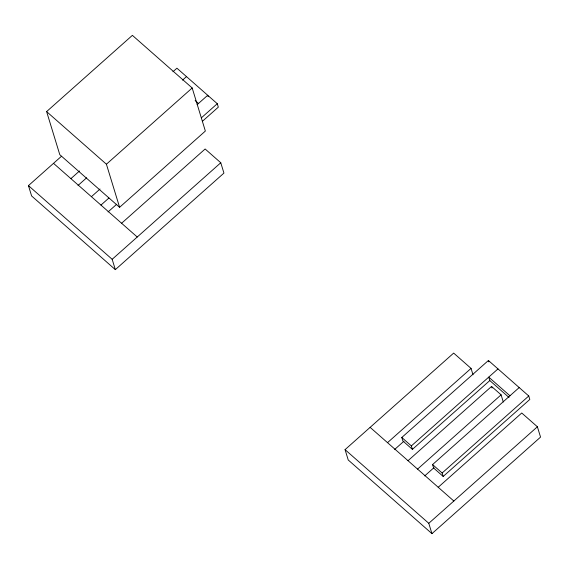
<?xml version="1.0" encoding="UTF-8"?>
<svg xmlns="http://www.w3.org/2000/svg" width="569" height="569" viewBox="0 0 569 569"><rect width="100%" height="100%" fill="white"/><g stroke="black" fill="none" stroke-linecap="round" stroke-linejoin="round"><path stroke-width="0.85" d="M46.615 111.595L132.385 35.349L192.187 87.975L205.359 131.062L119.597 207.308L59.788 154.683L46.615 111.595L106.417 164.221L119.597 207.308M121.595 223.254L205.132 148.993L220.772 162.755L223.937 173.097L115.336 269.642L31.615 195.964L28.45 185.622L61.473 156.269M172.955 71.722L176.923 68.195L217.273 103.7L218.325 107.15L202.457 121.254M70.897 178.645L79.518 170.977M182.535 80.137L186.49 76.616M78.038 185.451L86.659 177.784M106.417 164.221L192.187 87.975M91.41 196.689L100.023 189.029M197.144 104.668L207.699 95.279L208.126 96.659M100.955 205.089L108.914 198.019M201.398 117.811L217.273 103.7M108.096 211.896L116.716 204.235M115.336 269.642L112.171 259.3L220.772 162.755M438.208 487.263L521.745 413.002L537.385 426.771L540.55 437.113L431.949 533.651L348.228 459.98L345.063 449.638L453.664 353.093L471.054 368.392L472.995 374.758M387.51 442.654L471.054 368.392M509.959 395.782L488.75 377.119L489.802 380.561L412.411 449.361L402.845 440.939L401.792 437.49L488.415 360.483L528.765 395.988L529.817 399.438L443.194 476.445L433.628 468.024L432.568 464.574L519.191 387.567M394.651 449.46L403.933 441.21M412.411 449.361L411.359 445.911L497.982 368.904M408.023 460.698L491.559 386.436L501.104 394.836L503.295 401.999M417.568 469.105L501.104 394.836M424.709 475.904L433.991 467.654M443.194 476.445L442.141 472.995L528.765 395.988M431.949 533.651L428.784 523.309L537.385 426.771M195.153 100.578L198.467 103.494M489.802 380.561L509.02 397.475M401.792 437.49L411.359 445.911M432.568 464.574L442.141 472.995M370.127 427.355L453.849 501.033M53.514 163.346L137.236 237.017M345.063 449.638L428.784 523.309M28.45 185.622L112.171 259.3M488.415 360.483L488.835 361.863M491.559 386.436L492.043 388.03"/></g></svg>
